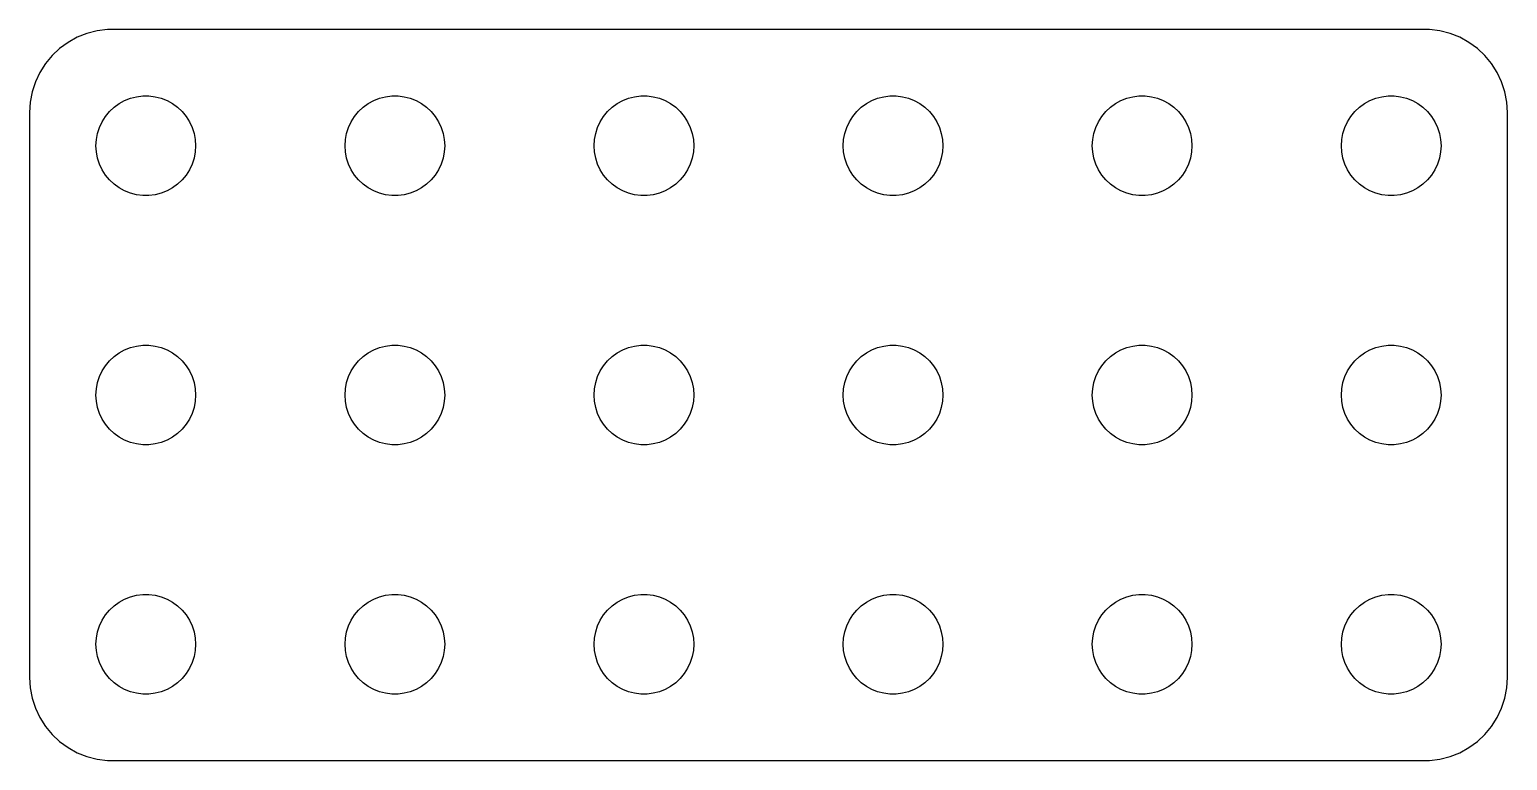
# Model space of a CAD drawing. Header units: metres. Extents: x -44 to 44, y 248 to 508.
# Drawn here: x -44.5 to 44.5, y 464 to 508 of the extents above; entities that cross this region are included whole.
import ezdxf

# ---------------------------------------------------------------- set-up
doc = ezdxf.new("R2010")
doc.units = ezdxf.units.M

msp = doc.modelspace()

# ---------------------------------------------------------------- linework, layer by layer
for p, q in [((-41.6289, 507.524), (-42.1791, 507.222)), ((-41.0451, 507.755), (-41.6289, 507.524)), ((-40.4369, 507.911), (-41.0451, 507.755)), ((-39.8139, 507.99), (-40.4369, 507.911)), ((39.8139, 507.99), (-39.8139, 507.99)), ((40.4369, 507.911), (39.8139, 507.99)), ((41.0451, 507.755), (40.4369, 507.911)), ((41.6289, 507.524), (41.0451, 507.755)), ((42.1791, 507.222), (41.6289, 507.524)), ((-43.1448, 506.423), (-43.5451, 505.939)), ((-42.6871, 506.853), (-43.1448, 506.423)), ((-42.1791, 507.222), (-42.6871, 506.853)), ((42.6871, 506.853), (42.1791, 507.222)), ((43.1448, 506.423), (42.6871, 506.853)), ((43.5451, 505.939), (43.1448, 506.423)), ((-43.5451, 505.939), (-43.8815, 505.409)), ((43.8815, 505.409), (43.5451, 505.939)), ((-44.1489, 504.841), (-44.3429, 504.243)), ((-43.8815, 505.409), (-44.1489, 504.841)), ((44.1489, 504.841), (43.8815, 505.409)), ((44.3429, 504.243), (44.1489, 504.841)), ((-44.3429, 504.243), (-44.4606, 503.627)), ((-38.7773, 503.714), (-38.427, 503.853)), ((-38.427, 503.853), (-38.0621, 503.947)), ((-38.0621, 503.947), (-37.6884, 503.994)), ((-37.6884, 503.994), (-37.3116, 503.994)), ((-37.3116, 503.994), (-36.9379, 503.947)), ((-36.9379, 503.947), (-36.5729, 503.853)), ((-36.5729, 503.853), (-36.2227, 503.714)), ((-23.7773, 503.714), (-23.427, 503.853)), ((-23.427, 503.853), (-23.0621, 503.947)), ((-23.0621, 503.947), (-22.6884, 503.994)), ((-22.6884, 503.994), (-22.3116, 503.994)), ((-22.3116, 503.994), (-21.9379, 503.947)), ((-21.9379, 503.947), (-21.5729, 503.853)), ((-21.5729, 503.853), (-21.2227, 503.714)), ((-8.77733, 503.714), (-8.42705, 503.853)), ((-8.42705, 503.853), (-8.06213, 503.947)), ((-8.06213, 503.947), (-7.68837, 503.994)), ((-7.68837, 503.994), (-7.31161, 503.994)), ((-7.31161, 503.994), (-6.93785, 503.947)), ((-6.93785, 503.947), (-6.57294, 503.853)), ((-6.57294, 503.853), (-6.22266, 503.714)), ((6.22266, 503.714), (6.57294, 503.853)), ((6.57294, 503.853), (6.93785, 503.947)), ((6.93785, 503.947), (7.31161, 503.994)), ((7.31161, 503.994), (7.68837, 503.994)), ((7.68837, 503.994), (8.06213, 503.947)), ((8.06213, 503.947), (8.42705, 503.853)), ((8.42705, 503.853), (8.77733, 503.714)), ((21.2227, 503.714), (21.5729, 503.853)), ((21.5729, 503.853), (21.9379, 503.947)), ((21.9379, 503.947), (22.3116, 503.994)), ((22.3116, 503.994), (22.6884, 503.994)), ((22.6884, 503.994), (23.0621, 503.947)), ((23.0621, 503.947), (23.427, 503.853)), ((23.427, 503.853), (23.7773, 503.714)), ((36.2227, 503.714), (36.5729, 503.853)), ((36.5729, 503.853), (36.9379, 503.947)), ((36.9379, 503.947), (37.3116, 503.994)), ((37.3116, 503.994), (37.6884, 503.994)), ((37.6884, 503.994), (38.0621, 503.947)), ((38.0621, 503.947), (38.427, 503.853)), ((38.427, 503.853), (38.7773, 503.714)), ((44.4606, 503.627), (44.3429, 504.243)), ((-44.4606, 503.627), (-44.5, 503)), ((-44.5, 503), (-44.5, 469)), ((-39.927, 502.763), (-39.6869, 503.054)), ((-39.6869, 503.054), (-39.4123, 503.312)), ((-39.4123, 503.312), (-39.1075, 503.533)), ((-39.1075, 503.533), (-38.7773, 503.714)), ((-36.2227, 503.714), (-35.8925, 503.533)), ((-35.8925, 503.533), (-35.5877, 503.312)), ((-35.5877, 503.312), (-35.3131, 503.054)), ((-35.3131, 503.054), (-35.0729, 502.763)), ((-24.927, 502.763), (-24.6869, 503.054)), ((-24.6869, 503.054), (-24.4123, 503.312)), ((-24.4123, 503.312), (-24.1075, 503.533)), ((-24.1075, 503.533), (-23.7773, 503.714)), ((-21.2227, 503.714), (-20.8925, 503.533)), ((-20.8925, 503.533), (-20.5877, 503.312)), ((-20.5877, 503.312), (-20.3131, 503.054)), ((-20.3131, 503.054), (-20.0729, 502.763)), ((-9.92705, 502.763), (-9.6869, 503.054)), ((-9.6869, 503.054), (-9.41226, 503.312)), ((-9.41226, 503.312), (-9.10747, 503.533)), ((-9.10747, 503.533), (-8.77733, 503.714)), ((-6.22266, 503.714), (-5.89252, 503.533)), ((-5.89252, 503.533), (-5.58772, 503.312)), ((-5.58772, 503.312), (-5.31308, 503.054)), ((-5.31308, 503.054), (-5.07294, 502.763)), ((5.07294, 502.763), (5.31308, 503.054)), ((5.31308, 503.054), (5.58772, 503.312)), ((5.58772, 503.312), (5.89252, 503.533)), ((5.89252, 503.533), (6.22266, 503.714)), ((8.77733, 503.714), (9.10747, 503.533)), ((9.10747, 503.533), (9.41226, 503.312)), ((9.41226, 503.312), (9.6869, 503.054)), ((9.6869, 503.054), (9.92705, 502.763)), ((20.0729, 502.763), (20.3131, 503.054)), ((20.3131, 503.054), (20.5877, 503.312)), ((20.5877, 503.312), (20.8925, 503.533)), ((20.8925, 503.533), (21.2227, 503.714)), ((23.7773, 503.714), (24.1075, 503.533)), ((24.1075, 503.533), (24.4123, 503.312)), ((24.4123, 503.312), (24.6869, 503.054)), ((24.6869, 503.054), (24.927, 502.763)), ((35.0729, 502.763), (35.3131, 503.054)), ((35.3131, 503.054), (35.5877, 503.312)), ((35.5877, 503.312), (35.8925, 503.533)), ((35.8925, 503.533), (36.2227, 503.714)), ((38.7773, 503.714), (39.1075, 503.533)), ((39.1075, 503.533), (39.4123, 503.312)), ((39.4123, 503.312), (39.6869, 503.054)), ((39.6869, 503.054), (39.927, 502.763)), ((44.5, 503), (44.4606, 503.627)), ((44.5, 469), (44.5, 503)), ((-40.4057, 501.746), (-40.2893, 502.104)), ((-40.2893, 502.104), (-40.1289, 502.445)), ((-40.1289, 502.445), (-39.927, 502.763)), ((-35.0729, 502.763), (-34.8711, 502.445)), ((-34.8711, 502.445), (-34.7107, 502.104)), ((-34.7107, 502.104), (-34.5942, 501.746)), ((-25.4057, 501.746), (-25.2893, 502.104)), ((-25.2893, 502.104), (-25.1289, 502.445)), ((-25.1289, 502.445), (-24.927, 502.763)), ((-20.0729, 502.763), (-19.8711, 502.445)), ((-19.8711, 502.445), (-19.7107, 502.104)), ((-19.7107, 502.104), (-19.5942, 501.746)), ((-10.4057, 501.746), (-10.2893, 502.104)), ((-10.2893, 502.104), (-10.1289, 502.445)), ((-10.1289, 502.445), (-9.92705, 502.763)), ((-5.07294, 502.763), (-4.87108, 502.445)), ((-4.87108, 502.445), (-4.71066, 502.104)), ((-4.71066, 502.104), (-4.59424, 501.746)), ((4.59424, 501.746), (4.71066, 502.104)), ((4.71066, 502.104), (4.87108, 502.445)), ((4.87108, 502.445), (5.07294, 502.763)), ((9.92705, 502.763), (10.1289, 502.445)), ((10.1289, 502.445), (10.2893, 502.104)), ((10.2893, 502.104), (10.4057, 501.746)), ((19.5942, 501.746), (19.7107, 502.104)), ((19.7107, 502.104), (19.8711, 502.445)), ((19.8711, 502.445), (20.0729, 502.763)), ((24.927, 502.763), (25.1289, 502.445)), ((25.1289, 502.445), (25.2893, 502.104)), ((25.2893, 502.104), (25.4057, 501.746)), ((34.5942, 501.746), (34.7107, 502.104)), ((34.7107, 502.104), (34.8711, 502.445)), ((34.8711, 502.445), (35.0729, 502.763)), ((39.927, 502.763), (40.1289, 502.445)), ((40.1289, 502.445), (40.2893, 502.104)), ((40.2893, 502.104), (40.4057, 501.746)), ((-40.5, 501), (-40.4763, 501.376)), ((-40.4763, 501.376), (-40.4057, 501.746)), ((-34.5942, 501.746), (-34.5237, 501.376)), ((-34.5237, 501.376), (-34.5, 501)), ((-25.5, 501), (-25.4763, 501.376)), ((-25.4763, 501.376), (-25.4057, 501.746)), ((-19.5942, 501.746), (-19.5237, 501.376)), ((-19.5237, 501.376), (-19.5, 501)), ((-10.5, 501), (-10.4763, 501.376)), ((-10.4763, 501.376), (-10.4057, 501.746)), ((-4.59424, 501.746), (-4.52365, 501.376)), ((-4.52365, 501.376), (-4.5, 501)), ((4.5, 501), (4.52365, 501.376)), ((4.52365, 501.376), (4.59424, 501.746)), ((10.4057, 501.746), (10.4763, 501.376)), ((10.4763, 501.376), (10.5, 501)), ((19.5, 501), (19.5237, 501.376)), ((19.5237, 501.376), (19.5942, 501.746)), ((25.4057, 501.746), (25.4763, 501.376)), ((25.4763, 501.376), (25.5, 501)), ((34.5, 501), (34.5237, 501.376)), ((34.5237, 501.376), (34.5942, 501.746)), ((40.4057, 501.746), (40.4763, 501.376)), ((40.4763, 501.376), (40.5, 501)), ((-40.4763, 500.624), (-40.5, 501)), ((-40.4057, 500.254), (-40.4763, 500.624)), ((-40.2893, 499.896), (-40.4057, 500.254)), ((-34.5942, 500.254), (-34.7107, 499.896)), ((-34.5237, 500.624), (-34.5942, 500.254)), ((-34.5, 501), (-34.5237, 500.624)), ((-25.4763, 500.624), (-25.5, 501)), ((-25.4057, 500.254), (-25.4763, 500.624)), ((-25.2893, 499.896), (-25.4057, 500.254)), ((-19.5942, 500.254), (-19.7107, 499.896)), ((-19.5237, 500.624), (-19.5942, 500.254)), ((-19.5, 501), (-19.5237, 500.624)), ((-10.4763, 500.624), (-10.5, 501)), ((-10.4057, 500.254), (-10.4763, 500.624)), ((-10.2893, 499.896), (-10.4057, 500.254)), ((-4.59424, 500.254), (-4.71066, 499.896)), ((-4.52365, 500.624), (-4.59424, 500.254)), ((-4.5, 501), (-4.52365, 500.624)), ((4.52365, 500.624), (4.5, 501)), ((4.59424, 500.254), (4.52365, 500.624)), ((4.71066, 499.896), (4.59424, 500.254)), ((10.4057, 500.254), (10.2893, 499.896)), ((10.4763, 500.624), (10.4057, 500.254)), ((10.5, 501), (10.4763, 500.624)), ((19.5237, 500.624), (19.5, 501)), ((19.5942, 500.254), (19.5237, 500.624)), ((19.7107, 499.896), (19.5942, 500.254)), ((25.4057, 500.254), (25.2893, 499.896)), ((25.4763, 500.624), (25.4057, 500.254)), ((25.5, 501), (25.4763, 500.624)), ((34.5237, 500.624), (34.5, 501)), ((34.5942, 500.254), (34.5237, 500.624)), ((34.7107, 499.896), (34.5942, 500.254)), ((40.4057, 500.254), (40.2893, 499.896)), ((40.4763, 500.624), (40.4057, 500.254)), ((40.5, 501), (40.4763, 500.624)), ((-40.1289, 499.555), (-40.2893, 499.896)), ((-39.927, 499.237), (-40.1289, 499.555)), ((-34.8711, 499.555), (-35.0729, 499.237)), ((-34.7107, 499.896), (-34.8711, 499.555)), ((-25.1289, 499.555), (-25.2893, 499.896)), ((-24.927, 499.237), (-25.1289, 499.555)), ((-19.8711, 499.555), (-20.0729, 499.237)), ((-19.7107, 499.896), (-19.8711, 499.555)), ((-10.1289, 499.555), (-10.2893, 499.896)), ((-9.92705, 499.237), (-10.1289, 499.555)), ((-4.87108, 499.555), (-5.07294, 499.237)), ((-4.71066, 499.896), (-4.87108, 499.555)), ((4.87108, 499.555), (4.71066, 499.896)), ((5.07294, 499.237), (4.87108, 499.555)), ((10.1289, 499.555), (9.92705, 499.237)), ((10.2893, 499.896), (10.1289, 499.555)), ((19.8711, 499.555), (19.7107, 499.896)), ((20.0729, 499.237), (19.8711, 499.555)), ((25.1289, 499.555), (24.927, 499.237)), ((25.2893, 499.896), (25.1289, 499.555)), ((34.8711, 499.555), (34.7107, 499.896)), ((35.0729, 499.237), (34.8711, 499.555)), ((40.1289, 499.555), (39.927, 499.237)), ((40.2893, 499.896), (40.1289, 499.555)), ((-39.6869, 498.946), (-39.927, 499.237)), ((-39.4123, 498.688), (-39.6869, 498.946)), ((-39.1075, 498.467), (-39.4123, 498.688)), ((-38.7773, 498.286), (-39.1075, 498.467)), ((-35.8925, 498.467), (-36.2227, 498.286)), ((-35.5877, 498.688), (-35.8925, 498.467)), ((-35.3131, 498.946), (-35.5877, 498.688)), ((-35.0729, 499.237), (-35.3131, 498.946)), ((-24.6869, 498.946), (-24.927, 499.237)), ((-24.4123, 498.688), (-24.6869, 498.946)), ((-24.1075, 498.467), (-24.4123, 498.688)), ((-23.7773, 498.286), (-24.1075, 498.467)), ((-20.8925, 498.467), (-21.2227, 498.286)), ((-20.5877, 498.688), (-20.8925, 498.467)), ((-20.3131, 498.946), (-20.5877, 498.688)), ((-20.0729, 499.237), (-20.3131, 498.946)), ((-9.6869, 498.946), (-9.92705, 499.237)), ((-9.41226, 498.688), (-9.6869, 498.946)), ((-9.10747, 498.467), (-9.41226, 498.688)), ((-8.77733, 498.286), (-9.10747, 498.467)), ((-5.89252, 498.467), (-6.22266, 498.286)), ((-5.58772, 498.688), (-5.89252, 498.467)), ((-5.31308, 498.946), (-5.58772, 498.688)), ((-5.07294, 499.237), (-5.31308, 498.946)), ((5.31308, 498.946), (5.07294, 499.237)), ((5.58772, 498.688), (5.31308, 498.946)), ((5.89252, 498.467), (5.58772, 498.688)), ((6.22266, 498.286), (5.89252, 498.467)), ((9.10747, 498.467), (8.77733, 498.286)), ((9.41226, 498.688), (9.10747, 498.467)), ((9.6869, 498.946), (9.41226, 498.688)), ((9.92705, 499.237), (9.6869, 498.946)), ((20.3131, 498.946), (20.0729, 499.237)), ((20.5877, 498.688), (20.3131, 498.946)), ((20.8925, 498.467), (20.5877, 498.688)), ((21.2227, 498.286), (20.8925, 498.467)), ((24.1075, 498.467), (23.7773, 498.286)), ((24.4123, 498.688), (24.1075, 498.467)), ((24.6869, 498.946), (24.4123, 498.688)), ((24.927, 499.237), (24.6869, 498.946)), ((35.3131, 498.946), (35.0729, 499.237)), ((35.5877, 498.688), (35.3131, 498.946)), ((35.8925, 498.467), (35.5877, 498.688)), ((36.2227, 498.286), (35.8925, 498.467)), ((39.1075, 498.467), (38.7773, 498.286)), ((39.4123, 498.688), (39.1075, 498.467)), ((39.6869, 498.946), (39.4123, 498.688)), ((39.927, 499.237), (39.6869, 498.946)), ((-38.427, 498.147), (-38.7773, 498.286)), ((-38.0621, 498.053), (-38.427, 498.147)), ((-37.6884, 498.006), (-38.0621, 498.053)), ((-37.3116, 498.006), (-37.6884, 498.006)), ((-36.9379, 498.053), (-37.3116, 498.006)), ((-36.5729, 498.147), (-36.9379, 498.053)), ((-36.2227, 498.286), (-36.5729, 498.147)), ((-23.427, 498.147), (-23.7773, 498.286)), ((-23.0621, 498.053), (-23.427, 498.147)), ((-22.6884, 498.006), (-23.0621, 498.053)), ((-22.3116, 498.006), (-22.6884, 498.006)), ((-21.9379, 498.053), (-22.3116, 498.006)), ((-21.5729, 498.147), (-21.9379, 498.053)), ((-21.2227, 498.286), (-21.5729, 498.147)), ((-8.42705, 498.147), (-8.77733, 498.286)), ((-8.06213, 498.053), (-8.42705, 498.147)), ((-7.68837, 498.006), (-8.06213, 498.053)), ((-7.31161, 498.006), (-7.68837, 498.006)), ((-6.93785, 498.053), (-7.31161, 498.006)), ((-6.57294, 498.147), (-6.93785, 498.053)), ((-6.22266, 498.286), (-6.57294, 498.147)), ((6.57294, 498.147), (6.22266, 498.286)), ((6.93785, 498.053), (6.57294, 498.147)), ((7.31161, 498.006), (6.93785, 498.053)), ((7.68837, 498.006), (7.31161, 498.006)), ((8.06213, 498.053), (7.68837, 498.006)), ((8.42705, 498.147), (8.06213, 498.053)), ((8.77733, 498.286), (8.42705, 498.147)), ((21.5729, 498.147), (21.2227, 498.286)), ((21.9379, 498.053), (21.5729, 498.147)), ((22.3116, 498.006), (21.9379, 498.053)), ((22.6884, 498.006), (22.3116, 498.006)), ((23.0621, 498.053), (22.6884, 498.006)), ((23.427, 498.147), (23.0621, 498.053)), ((23.7773, 498.286), (23.427, 498.147)), ((36.5729, 498.147), (36.2227, 498.286)), ((36.9379, 498.053), (36.5729, 498.147)), ((37.3116, 498.006), (36.9379, 498.053)), ((37.6884, 498.006), (37.3116, 498.006)), ((38.0621, 498.053), (37.6884, 498.006)), ((38.427, 498.147), (38.0621, 498.053)), ((38.7773, 498.286), (38.427, 498.147)), ((-39.1075, 488.533), (-38.7773, 488.714)), ((-38.7773, 488.714), (-38.427, 488.853)), ((-38.427, 488.853), (-38.0621, 488.947)), ((-38.0621, 488.947), (-37.6884, 488.994)), ((-37.6884, 488.994), (-37.3116, 488.994)), ((-37.3116, 488.994), (-36.9379, 488.947)), ((-36.9379, 488.947), (-36.5729, 488.853)), ((-36.5729, 488.853), (-36.2227, 488.714)), ((-36.2227, 488.714), (-35.8925, 488.533)), ((-24.1075, 488.533), (-23.7773, 488.714)), ((-23.7773, 488.714), (-23.427, 488.853)), ((-23.427, 488.853), (-23.0621, 488.947)), ((-23.0621, 488.947), (-22.6884, 488.994)), ((-22.6884, 488.994), (-22.3116, 488.994)), ((-22.3116, 488.994), (-21.9379, 488.947)), ((-21.9379, 488.947), (-21.5729, 488.853)), ((-21.5729, 488.853), (-21.2227, 488.714)), ((-21.2227, 488.714), (-20.8925, 488.533)), ((-9.10747, 488.533), (-8.77733, 488.714)), ((-8.77733, 488.714), (-8.42705, 488.853)), ((-8.42705, 488.853), (-8.06213, 488.947)), ((-8.06213, 488.947), (-7.68837, 488.994)), ((-7.68837, 488.994), (-7.31161, 488.994)), ((-7.31161, 488.994), (-6.93785, 488.947)), ((-6.93785, 488.947), (-6.57294, 488.853)), ((-6.57294, 488.853), (-6.22266, 488.714)), ((-6.22266, 488.714), (-5.89252, 488.533)), ((5.89252, 488.533), (6.22266, 488.714)), ((6.22266, 488.714), (6.57294, 488.853)), ((6.57294, 488.853), (6.93785, 488.947)), ((6.93785, 488.947), (7.31161, 488.994)), ((7.31161, 488.994), (7.68837, 488.994)), ((7.68837, 488.994), (8.06213, 488.947)), ((8.06213, 488.947), (8.42705, 488.853)), ((8.42705, 488.853), (8.77733, 488.714)), ((8.77733, 488.714), (9.10747, 488.533)), ((20.8925, 488.533), (21.2227, 488.714)), ((21.2227, 488.714), (21.5729, 488.853)), ((21.5729, 488.853), (21.9379, 488.947)), ((21.9379, 488.947), (22.3116, 488.994)), ((22.3116, 488.994), (22.6884, 488.994)), ((22.6884, 488.994), (23.0621, 488.947)), ((23.0621, 488.947), (23.427, 488.853)), ((23.427, 488.853), (23.7773, 488.714)), ((23.7773, 488.714), (24.1075, 488.533)), ((35.8925, 488.533), (36.2227, 488.714)), ((36.2227, 488.714), (36.5729, 488.853)), ((36.5729, 488.853), (36.9379, 488.947)), ((36.9379, 488.947), (37.3116, 488.994)), ((37.3116, 488.994), (37.6884, 488.994)), ((37.6884, 488.994), (38.0621, 488.947)), ((38.0621, 488.947), (38.427, 488.853)), ((38.427, 488.853), (38.7773, 488.714)), ((38.7773, 488.714), (39.1075, 488.533)), ((-40.1289, 487.445), (-39.927, 487.763)), ((-39.927, 487.763), (-39.6869, 488.054)), ((-39.6869, 488.054), (-39.4123, 488.312)), ((-39.4123, 488.312), (-39.1075, 488.533)), ((-35.8925, 488.533), (-35.5877, 488.312)), ((-35.5877, 488.312), (-35.3131, 488.054)), ((-35.3131, 488.054), (-35.0729, 487.763)), ((-35.0729, 487.763), (-34.8711, 487.445)), ((-25.1289, 487.445), (-24.927, 487.763)), ((-24.927, 487.763), (-24.6869, 488.054)), ((-24.6869, 488.054), (-24.4123, 488.312)), ((-24.4123, 488.312), (-24.1075, 488.533)), ((-20.8925, 488.533), (-20.5877, 488.312)), ((-20.5877, 488.312), (-20.3131, 488.054)), ((-20.3131, 488.054), (-20.0729, 487.763)), ((-20.0729, 487.763), (-19.8711, 487.445)), ((-10.1289, 487.445), (-9.92705, 487.763)), ((-9.92705, 487.763), (-9.6869, 488.054)), ((-9.6869, 488.054), (-9.41226, 488.312)), ((-9.41226, 488.312), (-9.10747, 488.533)), ((-5.89252, 488.533), (-5.58772, 488.312)), ((-5.58772, 488.312), (-5.31308, 488.054)), ((-5.31308, 488.054), (-5.07294, 487.763)), ((-5.07294, 487.763), (-4.87108, 487.445)), ((4.87108, 487.445), (5.07294, 487.763)), ((5.07294, 487.763), (5.31308, 488.054)), ((5.31308, 488.054), (5.58772, 488.312)), ((5.58772, 488.312), (5.89252, 488.533)), ((9.10747, 488.533), (9.41226, 488.312)), ((9.41226, 488.312), (9.6869, 488.054)), ((9.6869, 488.054), (9.92705, 487.763)), ((9.92705, 487.763), (10.1289, 487.445)), ((19.8711, 487.445), (20.0729, 487.763)), ((20.0729, 487.763), (20.3131, 488.054)), ((20.3131, 488.054), (20.5877, 488.312)), ((20.5877, 488.312), (20.8925, 488.533)), ((24.1075, 488.533), (24.4123, 488.312)), ((24.4123, 488.312), (24.6869, 488.054)), ((24.6869, 488.054), (24.927, 487.763)), ((24.927, 487.763), (25.1289, 487.445)), ((34.8711, 487.445), (35.0729, 487.763)), ((35.0729, 487.763), (35.3131, 488.054)), ((35.3131, 488.054), (35.5877, 488.312)), ((35.5877, 488.312), (35.8925, 488.533)), ((39.1075, 488.533), (39.4123, 488.312)), ((39.4123, 488.312), (39.6869, 488.054)), ((39.6869, 488.054), (39.927, 487.763)), ((39.927, 487.763), (40.1289, 487.445)), ((-40.4057, 486.746), (-40.2893, 487.104)), ((-40.2893, 487.104), (-40.1289, 487.445)), ((-34.8711, 487.445), (-34.7107, 487.104)), ((-34.7107, 487.104), (-34.5942, 486.746)), ((-25.4057, 486.746), (-25.2893, 487.104)), ((-25.2893, 487.104), (-25.1289, 487.445)), ((-19.8711, 487.445), (-19.7107, 487.104)), ((-19.7107, 487.104), (-19.5942, 486.746)), ((-10.4057, 486.746), (-10.2893, 487.104)), ((-10.2893, 487.104), (-10.1289, 487.445)), ((-4.87108, 487.445), (-4.71066, 487.104)), ((-4.71066, 487.104), (-4.59424, 486.746)), ((4.59424, 486.746), (4.71066, 487.104)), ((4.71066, 487.104), (4.87108, 487.445)), ((10.1289, 487.445), (10.2893, 487.104)), ((10.2893, 487.104), (10.4057, 486.746)), ((19.5942, 486.746), (19.7107, 487.104)), ((19.7107, 487.104), (19.8711, 487.445)), ((25.1289, 487.445), (25.2893, 487.104)), ((25.2893, 487.104), (25.4057, 486.746)), ((34.5942, 486.746), (34.7107, 487.104)), ((34.7107, 487.104), (34.8711, 487.445)), ((40.1289, 487.445), (40.2893, 487.104)), ((40.2893, 487.104), (40.4057, 486.746)), ((-40.5, 486), (-40.4763, 486.376)), ((-40.4763, 485.624), (-40.5, 486)), ((-40.4763, 486.376), (-40.4057, 486.746)), ((-34.5942, 486.746), (-34.5237, 486.376)), ((-34.5237, 486.376), (-34.5, 486)), ((-34.5, 486), (-34.5237, 485.624)), ((-25.5, 486), (-25.4763, 486.376)), ((-25.4763, 485.624), (-25.5, 486)), ((-25.4763, 486.376), (-25.4057, 486.746)), ((-19.5942, 486.746), (-19.5237, 486.376)), ((-19.5237, 486.376), (-19.5, 486)), ((-19.5, 486), (-19.5237, 485.624)), ((-10.5, 486), (-10.4763, 486.376)), ((-10.4763, 485.624), (-10.5, 486)), ((-10.4763, 486.376), (-10.4057, 486.746)), ((-4.59424, 486.746), (-4.52365, 486.376)), ((-4.52365, 486.376), (-4.5, 486)), ((-4.5, 486), (-4.52365, 485.624)), ((4.5, 486), (4.52365, 486.376)), ((4.52365, 485.624), (4.5, 486)), ((4.52365, 486.376), (4.59424, 486.746)), ((10.4057, 486.746), (10.4763, 486.376)), ((10.4763, 486.376), (10.5, 486)), ((10.5, 486), (10.4763, 485.624)), ((19.5, 486), (19.5237, 486.376)), ((19.5237, 485.624), (19.5, 486)), ((19.5237, 486.376), (19.5942, 486.746)), ((25.4057, 486.746), (25.4763, 486.376)), ((25.4763, 486.376), (25.5, 486)), ((25.5, 486), (25.4763, 485.624)), ((34.5, 486), (34.5237, 486.376)), ((34.5237, 485.624), (34.5, 486)), ((34.5237, 486.376), (34.5942, 486.746)), ((40.4057, 486.746), (40.4763, 486.376)), ((40.4763, 486.376), (40.5, 486)), ((40.5, 486), (40.4763, 485.624)), ((-40.4057, 485.254), (-40.4763, 485.624)), ((-40.2893, 484.896), (-40.4057, 485.254)), ((-34.5942, 485.254), (-34.7107, 484.896)), ((-34.5237, 485.624), (-34.5942, 485.254)), ((-25.4057, 485.254), (-25.4763, 485.624)), ((-25.2893, 484.896), (-25.4057, 485.254)), ((-19.5942, 485.254), (-19.7107, 484.896)), ((-19.5237, 485.624), (-19.5942, 485.254)), ((-10.4057, 485.254), (-10.4763, 485.624)), ((-10.2893, 484.896), (-10.4057, 485.254)), ((-4.59424, 485.254), (-4.71066, 484.896)), ((-4.52365, 485.624), (-4.59424, 485.254)), ((4.59424, 485.254), (4.52365, 485.624)), ((4.71066, 484.896), (4.59424, 485.254)), ((10.4057, 485.254), (10.2893, 484.896)), ((10.4763, 485.624), (10.4057, 485.254)), ((19.5942, 485.254), (19.5237, 485.624)), ((19.7107, 484.896), (19.5942, 485.254)), ((25.4057, 485.254), (25.2893, 484.896)), ((25.4763, 485.624), (25.4057, 485.254)), ((34.5942, 485.254), (34.5237, 485.624)), ((34.7107, 484.896), (34.5942, 485.254)), ((40.4057, 485.254), (40.2893, 484.896)), ((40.4763, 485.624), (40.4057, 485.254)), ((-40.1289, 484.555), (-40.2893, 484.896)), ((-39.927, 484.237), (-40.1289, 484.555)), ((-39.6869, 483.946), (-39.927, 484.237)), ((-35.0729, 484.237), (-35.3131, 483.946)), ((-34.8711, 484.555), (-35.0729, 484.237)), ((-34.7107, 484.896), (-34.8711, 484.555)), ((-25.1289, 484.555), (-25.2893, 484.896)), ((-24.927, 484.237), (-25.1289, 484.555)), ((-24.6869, 483.946), (-24.927, 484.237)), ((-20.0729, 484.237), (-20.3131, 483.946)), ((-19.8711, 484.555), (-20.0729, 484.237)), ((-19.7107, 484.896), (-19.8711, 484.555)), ((-10.1289, 484.555), (-10.2893, 484.896)), ((-9.92705, 484.237), (-10.1289, 484.555)), ((-9.6869, 483.946), (-9.92705, 484.237)), ((-5.07294, 484.237), (-5.31308, 483.946)), ((-4.87108, 484.555), (-5.07294, 484.237)), ((-4.71066, 484.896), (-4.87108, 484.555)), ((4.87108, 484.555), (4.71066, 484.896)), ((5.07294, 484.237), (4.87108, 484.555)), ((5.31308, 483.946), (5.07294, 484.237)), ((9.92705, 484.237), (9.6869, 483.946)), ((10.1289, 484.555), (9.92705, 484.237)), ((10.2893, 484.896), (10.1289, 484.555)), ((19.8711, 484.555), (19.7107, 484.896)), ((20.0729, 484.237), (19.8711, 484.555)), ((20.3131, 483.946), (20.0729, 484.237)), ((24.927, 484.237), (24.6869, 483.946)), ((25.1289, 484.555), (24.927, 484.237)), ((25.2893, 484.896), (25.1289, 484.555)), ((34.8711, 484.555), (34.7107, 484.896)), ((35.0729, 484.237), (34.8711, 484.555)), ((35.3131, 483.946), (35.0729, 484.237)), ((39.927, 484.237), (39.6869, 483.946)), ((40.1289, 484.555), (39.927, 484.237)), ((40.2893, 484.896), (40.1289, 484.555)), ((-39.4123, 483.688), (-39.6869, 483.946)), ((-39.1075, 483.467), (-39.4123, 483.688)), ((-38.7773, 483.286), (-39.1075, 483.467)), ((-38.427, 483.147), (-38.7773, 483.286)), ((-36.2227, 483.286), (-36.5729, 483.147)), ((-35.8925, 483.467), (-36.2227, 483.286)), ((-35.5877, 483.688), (-35.8925, 483.467)), ((-35.3131, 483.946), (-35.5877, 483.688)), ((-24.4123, 483.688), (-24.6869, 483.946)), ((-24.1075, 483.467), (-24.4123, 483.688)), ((-23.7773, 483.286), (-24.1075, 483.467)), ((-23.427, 483.147), (-23.7773, 483.286)), ((-21.2227, 483.286), (-21.5729, 483.147)), ((-20.8925, 483.467), (-21.2227, 483.286)), ((-20.5877, 483.688), (-20.8925, 483.467)), ((-20.3131, 483.946), (-20.5877, 483.688)), ((-9.41226, 483.688), (-9.6869, 483.946)), ((-9.10747, 483.467), (-9.41226, 483.688)), ((-8.77733, 483.286), (-9.10747, 483.467)), ((-8.42705, 483.147), (-8.77733, 483.286)), ((-6.22266, 483.286), (-6.57294, 483.147)), ((-5.89252, 483.467), (-6.22266, 483.286)), ((-5.58772, 483.688), (-5.89252, 483.467)), ((-5.31308, 483.946), (-5.58772, 483.688)), ((5.58772, 483.688), (5.31308, 483.946)), ((5.89252, 483.467), (5.58772, 483.688)), ((6.22266, 483.286), (5.89252, 483.467)), ((6.57294, 483.147), (6.22266, 483.286)), ((8.77733, 483.286), (8.42705, 483.147)), ((9.10747, 483.467), (8.77733, 483.286)), ((9.41226, 483.688), (9.10747, 483.467)), ((9.6869, 483.946), (9.41226, 483.688)), ((20.5877, 483.688), (20.3131, 483.946)), ((20.8925, 483.467), (20.5877, 483.688)), ((21.2227, 483.286), (20.8925, 483.467)), ((21.5729, 483.147), (21.2227, 483.286)), ((23.7773, 483.286), (23.427, 483.147)), ((24.1075, 483.467), (23.7773, 483.286)), ((24.4123, 483.688), (24.1075, 483.467)), ((24.6869, 483.946), (24.4123, 483.688)), ((35.5877, 483.688), (35.3131, 483.946)), ((35.8925, 483.467), (35.5877, 483.688)), ((36.2227, 483.286), (35.8925, 483.467)), ((36.5729, 483.147), (36.2227, 483.286)), ((38.7773, 483.286), (38.427, 483.147)), ((39.1075, 483.467), (38.7773, 483.286)), ((39.4123, 483.688), (39.1075, 483.467)), ((39.6869, 483.946), (39.4123, 483.688)), ((-38.0621, 483.053), (-38.427, 483.147)), ((-37.6884, 483.006), (-38.0621, 483.053)), ((-37.3116, 483.006), (-37.6884, 483.006)), ((-36.9379, 483.053), (-37.3116, 483.006)), ((-36.5729, 483.147), (-36.9379, 483.053)), ((-23.0621, 483.053), (-23.427, 483.147)), ((-22.6884, 483.006), (-23.0621, 483.053)), ((-22.3116, 483.006), (-22.6884, 483.006)), ((-21.9379, 483.053), (-22.3116, 483.006)), ((-21.5729, 483.147), (-21.9379, 483.053)), ((-8.06213, 483.053), (-8.42705, 483.147)), ((-7.68837, 483.006), (-8.06213, 483.053)), ((-7.31161, 483.006), (-7.68837, 483.006)), ((-6.93785, 483.053), (-7.31161, 483.006)), ((-6.57294, 483.147), (-6.93785, 483.053)), ((6.93785, 483.053), (6.57294, 483.147)), ((7.31161, 483.006), (6.93785, 483.053)), ((7.68837, 483.006), (7.31161, 483.006)), ((8.06213, 483.053), (7.68837, 483.006)), ((8.42705, 483.147), (8.06213, 483.053)), ((21.9379, 483.053), (21.5729, 483.147)), ((22.3116, 483.006), (21.9379, 483.053)), ((22.6884, 483.006), (22.3116, 483.006)), ((23.0621, 483.053), (22.6884, 483.006)), ((23.427, 483.147), (23.0621, 483.053)), ((36.9379, 483.053), (36.5729, 483.147)), ((37.3116, 483.006), (36.9379, 483.053)), ((37.6884, 483.006), (37.3116, 483.006)), ((38.0621, 483.053), (37.6884, 483.006)), ((38.427, 483.147), (38.0621, 483.053)), ((-39.4123, 473.312), (-39.1075, 473.533)), ((-39.1075, 473.533), (-38.7773, 473.714)), ((-38.7773, 473.714), (-38.427, 473.853)), ((-38.427, 473.853), (-38.0621, 473.947)), ((-38.0621, 473.947), (-37.6884, 473.994)), ((-37.6884, 473.994), (-37.3116, 473.994)), ((-37.3116, 473.994), (-36.9379, 473.947)), ((-36.9379, 473.947), (-36.5729, 473.853)), ((-36.5729, 473.853), (-36.2227, 473.714)), ((-36.2227, 473.714), (-35.8925, 473.533)), ((-35.8925, 473.533), (-35.5877, 473.312)), ((-24.4123, 473.312), (-24.1075, 473.533)), ((-24.1075, 473.533), (-23.7773, 473.714)), ((-23.7773, 473.714), (-23.427, 473.853)), ((-23.427, 473.853), (-23.0621, 473.947)), ((-23.0621, 473.947), (-22.6884, 473.994)), ((-22.6884, 473.994), (-22.3116, 473.994)), ((-22.3116, 473.994), (-21.9379, 473.947)), ((-21.9379, 473.947), (-21.5729, 473.853)), ((-21.5729, 473.853), (-21.2227, 473.714)), ((-21.2227, 473.714), (-20.8925, 473.533)), ((-20.8925, 473.533), (-20.5877, 473.312)), ((-9.41226, 473.312), (-9.10747, 473.533)), ((-9.10747, 473.533), (-8.77733, 473.714)), ((-8.77733, 473.714), (-8.42705, 473.853)), ((-8.42705, 473.853), (-8.06213, 473.947)), ((-8.06213, 473.947), (-7.68837, 473.994)), ((-7.68837, 473.994), (-7.31161, 473.994)), ((-7.31161, 473.994), (-6.93785, 473.947)), ((-6.93785, 473.947), (-6.57294, 473.853)), ((-6.57294, 473.853), (-6.22266, 473.714)), ((-6.22266, 473.714), (-5.89252, 473.533)), ((-5.89252, 473.533), (-5.58772, 473.312)), ((5.58772, 473.312), (5.89252, 473.533)), ((5.89252, 473.533), (6.22266, 473.714)), ((6.22266, 473.714), (6.57294, 473.853)), ((6.57294, 473.853), (6.93785, 473.947)), ((6.93785, 473.947), (7.31161, 473.994)), ((7.31161, 473.994), (7.68837, 473.994)), ((7.68837, 473.994), (8.06213, 473.947)), ((8.06213, 473.947), (8.42705, 473.853)), ((8.42705, 473.853), (8.77733, 473.714)), ((8.77733, 473.714), (9.10747, 473.533)), ((9.10747, 473.533), (9.41226, 473.312)), ((20.5877, 473.312), (20.8925, 473.533)), ((20.8925, 473.533), (21.2227, 473.714)), ((21.2227, 473.714), (21.5729, 473.853)), ((21.5729, 473.853), (21.9379, 473.947)), ((21.9379, 473.947), (22.3116, 473.994)), ((22.3116, 473.994), (22.6884, 473.994)), ((22.6884, 473.994), (23.0621, 473.947)), ((23.0621, 473.947), (23.427, 473.853)), ((23.427, 473.853), (23.7773, 473.714)), ((23.7773, 473.714), (24.1075, 473.533)), ((24.1075, 473.533), (24.4123, 473.312)), ((35.5877, 473.312), (35.8925, 473.533)), ((35.8925, 473.533), (36.2227, 473.714)), ((36.2227, 473.714), (36.5729, 473.853)), ((36.5729, 473.853), (36.9379, 473.947)), ((36.9379, 473.947), (37.3116, 473.994)), ((37.3116, 473.994), (37.6884, 473.994)), ((37.6884, 473.994), (38.0621, 473.947)), ((38.0621, 473.947), (38.427, 473.853)), ((38.427, 473.853), (38.7773, 473.714)), ((38.7773, 473.714), (39.1075, 473.533)), ((39.1075, 473.533), (39.4123, 473.312)), ((-40.1289, 472.445), (-39.927, 472.763)), ((-39.927, 472.763), (-39.6869, 473.054)), ((-39.6869, 473.054), (-39.4123, 473.312)), ((-35.5877, 473.312), (-35.3131, 473.054)), ((-35.3131, 473.054), (-35.0729, 472.763)), ((-35.0729, 472.763), (-34.8711, 472.445)), ((-25.1289, 472.445), (-24.927, 472.763)), ((-24.927, 472.763), (-24.6869, 473.054)), ((-24.6869, 473.054), (-24.4123, 473.312)), ((-20.5877, 473.312), (-20.3131, 473.054)), ((-20.3131, 473.054), (-20.0729, 472.763)), ((-20.0729, 472.763), (-19.8711, 472.445)), ((-10.1289, 472.445), (-9.92705, 472.763)), ((-9.92705, 472.763), (-9.6869, 473.054)), ((-9.6869, 473.054), (-9.41226, 473.312)), ((-5.58772, 473.312), (-5.31308, 473.054)), ((-5.31308, 473.054), (-5.07294, 472.763)), ((-5.07294, 472.763), (-4.87108, 472.445)), ((4.87108, 472.445), (5.07294, 472.763)), ((5.07294, 472.763), (5.31308, 473.054)), ((5.31308, 473.054), (5.58772, 473.312)), ((9.41226, 473.312), (9.6869, 473.054)), ((9.6869, 473.054), (9.92705, 472.763)), ((9.92705, 472.763), (10.1289, 472.445)), ((19.8711, 472.445), (20.0729, 472.763)), ((20.0729, 472.763), (20.3131, 473.054)), ((20.3131, 473.054), (20.5877, 473.312)), ((24.4123, 473.312), (24.6869, 473.054)), ((24.6869, 473.054), (24.927, 472.763)), ((24.927, 472.763), (25.1289, 472.445)), ((34.8711, 472.445), (35.0729, 472.763)), ((35.0729, 472.763), (35.3131, 473.054)), ((35.3131, 473.054), (35.5877, 473.312)), ((39.4123, 473.312), (39.6869, 473.054)), ((39.6869, 473.054), (39.927, 472.763)), ((39.927, 472.763), (40.1289, 472.445)), ((-40.4763, 471.376), (-40.4057, 471.746)), ((-40.4057, 471.746), (-40.2893, 472.104)), ((-40.2893, 472.104), (-40.1289, 472.445)), ((-34.8711, 472.445), (-34.7107, 472.104)), ((-34.7107, 472.104), (-34.5942, 471.746)), ((-34.5942, 471.746), (-34.5237, 471.376)), ((-25.4763, 471.376), (-25.4057, 471.746)), ((-25.4057, 471.746), (-25.2893, 472.104)), ((-25.2893, 472.104), (-25.1289, 472.445)), ((-19.8711, 472.445), (-19.7107, 472.104)), ((-19.7107, 472.104), (-19.5942, 471.746)), ((-19.5942, 471.746), (-19.5237, 471.376)), ((-10.4763, 471.376), (-10.4057, 471.746)), ((-10.4057, 471.746), (-10.2893, 472.104)), ((-10.2893, 472.104), (-10.1289, 472.445)), ((-4.87108, 472.445), (-4.71066, 472.104)), ((-4.71066, 472.104), (-4.59424, 471.746)), ((-4.59424, 471.746), (-4.52365, 471.376)), ((4.52365, 471.376), (4.59424, 471.746)), ((4.59424, 471.746), (4.71066, 472.104)), ((4.71066, 472.104), (4.87108, 472.445)), ((10.1289, 472.445), (10.2893, 472.104)), ((10.2893, 472.104), (10.4057, 471.746)), ((10.4057, 471.746), (10.4763, 471.376)), ((19.5237, 471.376), (19.5942, 471.746)), ((19.5942, 471.746), (19.7107, 472.104)), ((19.7107, 472.104), (19.8711, 472.445)), ((25.1289, 472.445), (25.2893, 472.104)), ((25.2893, 472.104), (25.4057, 471.746)), ((25.4057, 471.746), (25.4763, 471.376)), ((34.5237, 471.376), (34.5942, 471.746)), ((34.5942, 471.746), (34.7107, 472.104)), ((34.7107, 472.104), (34.8711, 472.445)), ((40.1289, 472.445), (40.2893, 472.104)), ((40.2893, 472.104), (40.4057, 471.746)), ((40.4057, 471.746), (40.4763, 471.376)), ((-40.5, 471), (-40.4763, 471.376)), ((-40.4763, 470.624), (-40.5, 471)), ((-34.5237, 471.376), (-34.5, 471)), ((-34.5, 471), (-34.5237, 470.624)), ((-25.5, 471), (-25.4763, 471.376)), ((-25.4763, 470.624), (-25.5, 471)), ((-19.5237, 471.376), (-19.5, 471)), ((-19.5, 471), (-19.5237, 470.624)), ((-10.5, 471), (-10.4763, 471.376)), ((-10.4763, 470.624), (-10.5, 471)), ((-4.52365, 471.376), (-4.5, 471)), ((-4.5, 471), (-4.52365, 470.624)), ((4.5, 471), (4.52365, 471.376)), ((4.52365, 470.624), (4.5, 471)), ((10.4763, 471.376), (10.5, 471)), ((10.5, 471), (10.4763, 470.624)), ((19.5, 471), (19.5237, 471.376)), ((19.5237, 470.624), (19.5, 471)), ((25.4763, 471.376), (25.5, 471)), ((25.5, 471), (25.4763, 470.624)), ((34.5, 471), (34.5237, 471.376)), ((34.5237, 470.624), (34.5, 471)), ((40.4763, 471.376), (40.5, 471)), ((40.5, 471), (40.4763, 470.624)), ((-40.4057, 470.254), (-40.4763, 470.624)), ((-40.2893, 469.896), (-40.4057, 470.254)), ((-34.5942, 470.254), (-34.7107, 469.896)), ((-34.5237, 470.624), (-34.5942, 470.254)), ((-25.4057, 470.254), (-25.4763, 470.624)), ((-25.2893, 469.896), (-25.4057, 470.254)), ((-19.5942, 470.254), (-19.7107, 469.896)), ((-19.5237, 470.624), (-19.5942, 470.254)), ((-10.4057, 470.254), (-10.4763, 470.624)), ((-10.2893, 469.896), (-10.4057, 470.254)), ((-4.59424, 470.254), (-4.71066, 469.896)), ((-4.52365, 470.624), (-4.59424, 470.254)), ((4.59424, 470.254), (4.52365, 470.624)), ((4.71066, 469.896), (4.59424, 470.254)), ((10.4057, 470.254), (10.2893, 469.896)), ((10.4763, 470.624), (10.4057, 470.254)), ((19.5942, 470.254), (19.5237, 470.624)), ((19.7107, 469.896), (19.5942, 470.254)), ((25.4057, 470.254), (25.2893, 469.896)), ((25.4763, 470.624), (25.4057, 470.254)), ((34.5942, 470.254), (34.5237, 470.624)), ((34.7107, 469.896), (34.5942, 470.254)), ((40.4057, 470.254), (40.2893, 469.896)), ((40.4763, 470.624), (40.4057, 470.254)), ((-40.1289, 469.555), (-40.2893, 469.896)), ((-39.927, 469.237), (-40.1289, 469.555)), ((-39.6869, 468.946), (-39.927, 469.237)), ((-35.0729, 469.237), (-35.3131, 468.946)), ((-34.8711, 469.555), (-35.0729, 469.237)), ((-34.7107, 469.896), (-34.8711, 469.555)), ((-25.1289, 469.555), (-25.2893, 469.896)), ((-24.927, 469.237), (-25.1289, 469.555)), ((-24.6869, 468.946), (-24.927, 469.237)), ((-20.0729, 469.237), (-20.3131, 468.946)), ((-19.8711, 469.555), (-20.0729, 469.237)), ((-19.7107, 469.896), (-19.8711, 469.555)), ((-10.1289, 469.555), (-10.2893, 469.896)), ((-9.92705, 469.237), (-10.1289, 469.555)), ((-9.6869, 468.946), (-9.92705, 469.237)), ((-5.07294, 469.237), (-5.31308, 468.946)), ((-4.87108, 469.555), (-5.07294, 469.237)), ((-4.71066, 469.896), (-4.87108, 469.555)), ((4.87108, 469.555), (4.71066, 469.896)), ((5.07294, 469.237), (4.87108, 469.555)), ((5.31308, 468.946), (5.07294, 469.237)), ((9.92705, 469.237), (9.6869, 468.946)), ((10.1289, 469.555), (9.92705, 469.237)), ((10.2893, 469.896), (10.1289, 469.555)), ((19.8711, 469.555), (19.7107, 469.896)), ((20.0729, 469.237), (19.8711, 469.555)), ((20.3131, 468.946), (20.0729, 469.237)), ((24.927, 469.237), (24.6869, 468.946)), ((25.1289, 469.555), (24.927, 469.237)), ((25.2893, 469.896), (25.1289, 469.555)), ((34.8711, 469.555), (34.7107, 469.896)), ((35.0729, 469.237), (34.8711, 469.555)), ((35.3131, 468.946), (35.0729, 469.237)), ((39.927, 469.237), (39.6869, 468.946)), ((40.1289, 469.555), (39.927, 469.237)), ((40.2893, 469.896), (40.1289, 469.555)), ((-44.5, 469), (-44.4606, 468.373)), ((-44.4606, 468.373), (-44.3429, 467.757)), ((-39.4123, 468.688), (-39.6869, 468.946)), ((-39.1075, 468.467), (-39.4123, 468.688)), ((-38.7773, 468.286), (-39.1075, 468.467)), ((-38.427, 468.147), (-38.7773, 468.286)), ((-38.0621, 468.053), (-38.427, 468.147)), ((-36.5729, 468.147), (-36.9379, 468.053)), ((-36.2227, 468.286), (-36.5729, 468.147)), ((-35.8925, 468.467), (-36.2227, 468.286)), ((-35.5877, 468.688), (-35.8925, 468.467)), ((-35.3131, 468.946), (-35.5877, 468.688)), ((-24.4123, 468.688), (-24.6869, 468.946)), ((-24.1075, 468.467), (-24.4123, 468.688)), ((-23.7773, 468.286), (-24.1075, 468.467)), ((-23.427, 468.147), (-23.7773, 468.286)), ((-23.0621, 468.053), (-23.427, 468.147)), ((-21.5729, 468.147), (-21.9379, 468.053)), ((-21.2227, 468.286), (-21.5729, 468.147)), ((-20.8925, 468.467), (-21.2227, 468.286)), ((-20.5877, 468.688), (-20.8925, 468.467)), ((-20.3131, 468.946), (-20.5877, 468.688)), ((-9.41226, 468.688), (-9.6869, 468.946)), ((-9.10747, 468.467), (-9.41226, 468.688)), ((-8.77733, 468.286), (-9.10747, 468.467)), ((-8.42705, 468.147), (-8.77733, 468.286)), ((-8.06213, 468.053), (-8.42705, 468.147)), ((-6.57294, 468.147), (-6.93785, 468.053)), ((-6.22266, 468.286), (-6.57294, 468.147)), ((-5.89252, 468.467), (-6.22266, 468.286)), ((-5.58772, 468.688), (-5.89252, 468.467)), ((-5.31308, 468.946), (-5.58772, 468.688)), ((5.58772, 468.688), (5.31308, 468.946)), ((5.89252, 468.467), (5.58772, 468.688)), ((6.22266, 468.286), (5.89252, 468.467)), ((6.57294, 468.147), (6.22266, 468.286)), ((6.93785, 468.053), (6.57294, 468.147)), ((8.42705, 468.147), (8.06213, 468.053)), ((8.77733, 468.286), (8.42705, 468.147)), ((9.10747, 468.467), (8.77733, 468.286)), ((9.41226, 468.688), (9.10747, 468.467)), ((9.6869, 468.946), (9.41226, 468.688)), ((20.5877, 468.688), (20.3131, 468.946)), ((20.8925, 468.467), (20.5877, 468.688)), ((21.2227, 468.286), (20.8925, 468.467)), ((21.5729, 468.147), (21.2227, 468.286)), ((21.9379, 468.053), (21.5729, 468.147)), ((23.427, 468.147), (23.0621, 468.053)), ((23.7773, 468.286), (23.427, 468.147)), ((24.1075, 468.467), (23.7773, 468.286)), ((24.4123, 468.688), (24.1075, 468.467)), ((24.6869, 468.946), (24.4123, 468.688)), ((35.5877, 468.688), (35.3131, 468.946)), ((35.8925, 468.467), (35.5877, 468.688)), ((36.2227, 468.286), (35.8925, 468.467)), ((36.5729, 468.147), (36.2227, 468.286)), ((36.9379, 468.053), (36.5729, 468.147)), ((38.427, 468.147), (38.0621, 468.053)), ((38.7773, 468.286), (38.427, 468.147)), ((39.1075, 468.467), (38.7773, 468.286)), ((39.4123, 468.688), (39.1075, 468.467)), ((39.6869, 468.946), (39.4123, 468.688)), ((44.3429, 467.757), (44.4606, 468.373)), ((44.4606, 468.373), (44.5, 469)), ((-44.3429, 467.757), (-44.1489, 467.159)), ((-37.6884, 468.006), (-38.0621, 468.053)), ((-37.3116, 468.006), (-37.6884, 468.006)), ((-36.9379, 468.053), (-37.3116, 468.006)), ((-22.6884, 468.006), (-23.0621, 468.053)), ((-22.3116, 468.006), (-22.6884, 468.006)), ((-21.9379, 468.053), (-22.3116, 468.006)), ((-7.68837, 468.006), (-8.06213, 468.053)), ((-7.31161, 468.006), (-7.68837, 468.006)), ((-6.93785, 468.053), (-7.31161, 468.006)), ((7.31161, 468.006), (6.93785, 468.053)), ((7.68837, 468.006), (7.31161, 468.006)), ((8.06213, 468.053), (7.68837, 468.006)), ((22.3116, 468.006), (21.9379, 468.053)), ((22.6884, 468.006), (22.3116, 468.006)), ((23.0621, 468.053), (22.6884, 468.006)), ((37.3116, 468.006), (36.9379, 468.053)), ((37.6884, 468.006), (37.3116, 468.006)), ((38.0621, 468.053), (37.6884, 468.006)), ((44.1489, 467.159), (44.3429, 467.757)), ((-44.1489, 467.159), (-43.8815, 466.591)), ((-43.8815, 466.591), (-43.5451, 466.061)), ((43.5451, 466.061), (43.8815, 466.591)), ((43.8815, 466.591), (44.1489, 467.159)), ((-43.5451, 466.061), (-43.1448, 465.577)), ((-43.1448, 465.577), (-42.6871, 465.147)), ((42.6871, 465.147), (43.1448, 465.577)), ((43.1448, 465.577), (43.5451, 466.061)), ((-42.6871, 465.147), (-42.1791, 464.778)), ((-42.1791, 464.778), (-41.6289, 464.476)), ((41.6289, 464.476), (42.1791, 464.778)), ((42.1791, 464.778), (42.6871, 465.147)), ((-41.6289, 464.476), (-41.0451, 464.245)), ((-41.0451, 464.245), (-40.4369, 464.089)), ((-40.4369, 464.089), (-39.8139, 464.01)), ((-39.8139, 464.01), (39.8139, 464.01)), ((39.8139, 464.01), (40.4369, 464.089)), ((40.4369, 464.089), (41.0451, 464.245)), ((41.0451, 464.245), (41.6289, 464.476))]:
    msp.add_line(p, q)

doc.saveas('drawing.dxf')
